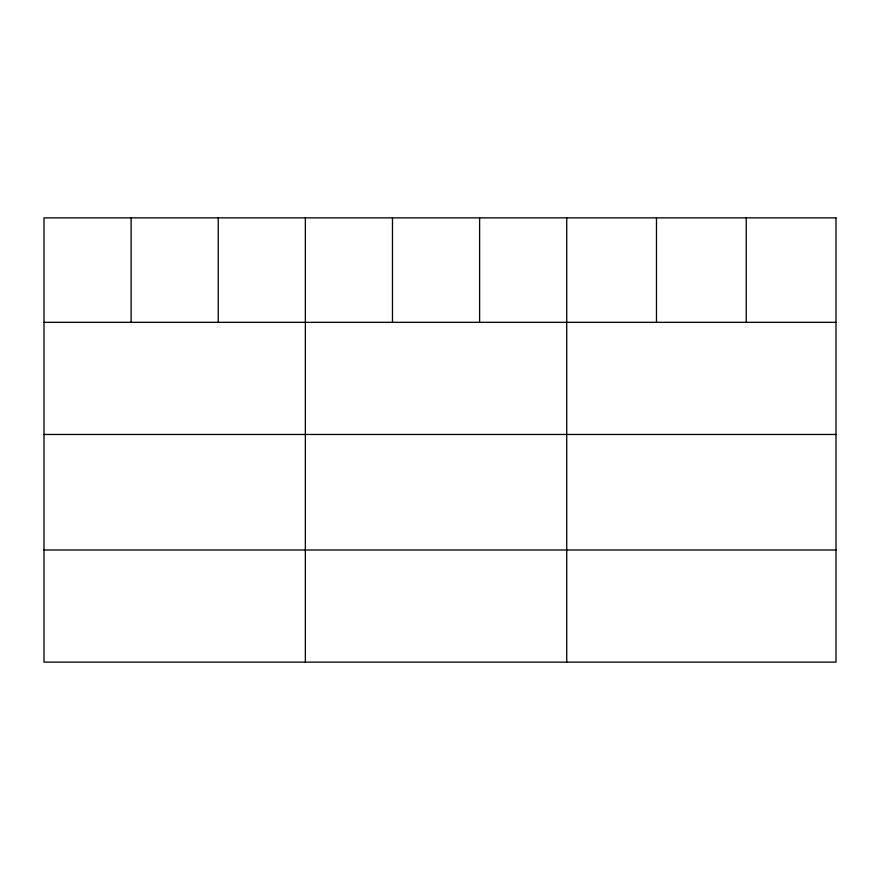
<?xml version="1.0" encoding="UTF-8"?>
<svg xmlns="http://www.w3.org/2000/svg" width="880" height="880" viewBox="0 0 880 880"><rect width="100%" height="100%" fill="white"/><g stroke="black" fill="none" stroke-linecap="round" stroke-linejoin="round"><path stroke-width="1.32" d="M44 322.333L836 322.333M44 434.467L836 434.467M44 549.989L836 549.989M746.24 217.877L746.24 322.333M656.48 217.877L656.48 322.333M566.72 217.877L566.72 662.123M479.6 217.877L479.6 322.333M392.48 217.877L392.48 322.333M305.36 217.877L305.36 662.123M218.24 217.877L218.24 322.333M131.12 217.877L131.12 322.333M836 217.877L44 217.877L44 662.123L836 662.123L836 217.877"/></g></svg>
